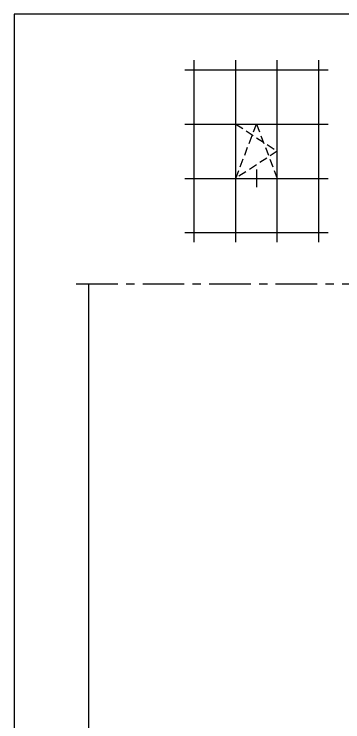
# Model space of a CAD drawing. Extents: x 0 to 4131, y -1600 to 527.
# Drawn here: x 460 to 534.2, y -1142.6 to -983 of the extents above; entities that cross this region are included whole.
import ezdxf

# ---------------------------------------------------------------- set-up
doc = ezdxf.new("R2010")
doc.units = 0
doc.header["$LTSCALE"] = 7.5
doc.header["$MEASUREMENT"] = 0
doc.linetypes.add('CENTER', pattern=[2, 1.25, -0.25, 0.25, -0.25])
doc.linetypes.add('HIDDEN', pattern=[0.375, 0.25, -0.125])
for name, color, linetype in [('ASSI', 1, 'CENTER'), ('FINE', 7, 'CONTINUOUS'), ('GOMMA', 3, 'CONTINUOUS'), ('GROSSA', 4, 'CONTINUOUS'), ('MARCHIO', 7, 'CONTINUOUS'), ('NASC', 7, 'HIDDEN')]:
    doc.layers.add(name, color=color, linetype=linetype)

msp = doc.modelspace()

# ---------------------------------------------------------------- linework, layer by layer
at = {"layer": 'ASSI'}
msp.add_line((474.0029, -1043.7752), (645.1346, -1043.7752), dxfattribs=at)
at = {"layer": 'FINE'}
msp.add_line((476.7597, -1043.7752), (476.7597, -1247.9896), dxfattribs=at)
at = {"layer": 'GOMMA'}
for p, q in [((500.6413, -1034.4168), (500.6413, -993.3768)), ((510.0013, -1034.4168), (510.0013, -993.3768)), ((519.3613, -1034.4168), (519.3613, -993.3768)), ((528.7213, -1034.4168), (528.7213, -993.3768)), ((498.4813, -995.5368), (530.8813, -995.5368)), ((498.4813, -1007.7768), (530.8813, -1007.7768)), ((498.4813, -1020.0168), (530.8813, -1020.0168)), ((498.4813, -1032.2568), (530.8813, -1032.2568))]:
    msp.add_line(p, q, dxfattribs=at)
at = {"layer": 'GROSSA'}
msp.add_line((514.6813, -1018.0168), (514.6813, -1022.0168), dxfattribs=at)
at = {"layer": 'MARCHIO'}
msp.add_lwpolyline([(460, -1280), (670, -1280), (670, -983), (460, -983)], close=True, dxfattribs=at)
at = {"layer": 'NASC'}
for p, q in [((510.0013, -1020.0168), (514.6813, -1007.7768)), ((510.0013, -1007.7768), (519.3613, -1013.8968)), ((514.6813, -1007.7768), (519.3613, -1020.0168)), ((519.3613, -1013.8968), (510.0013, -1020.0168))]:
    msp.add_line(p, q, dxfattribs=at)

doc.saveas('drawing.dxf')
